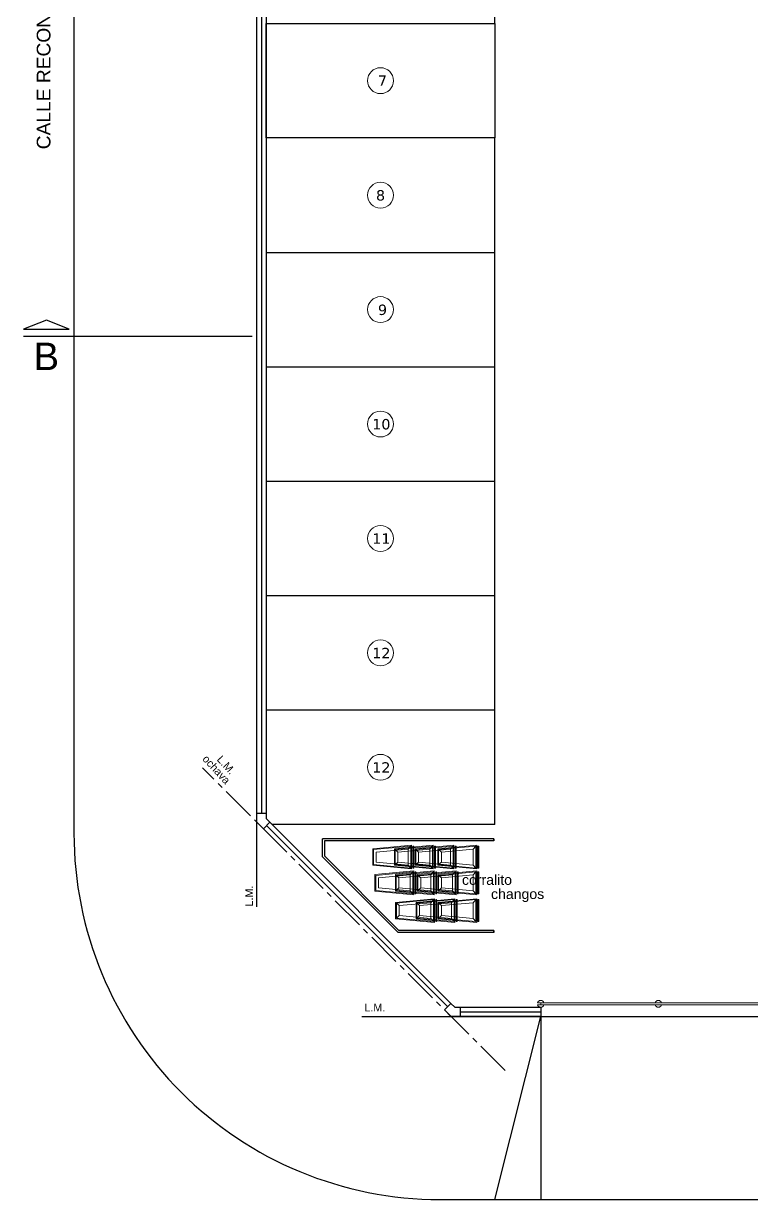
# Model space of a CAD drawing. Header units: inches. Extents: x -309 to 190, y -1585 to -1350.
# Drawn here: x -273.83 to -257.93, y -1583.41 to -1557.71 of the extents above; entities that cross this region are included whole.
import ezdxf
from ezdxf.enums import TextEntityAlignment as Align
from ezdxf.lldxf.tags import DXFTag

# ---------------------------------------------------------------- set-up
doc = ezdxf.new("R2010")
doc.units = ezdxf.units.IN
doc.header["$MEASUREMENT"] = 0
doc.linetypes.add('CENTER2', pattern=[1.125, 0.75, -0.125, 0.125, -0.125])
doc.linetypes.add('HIDDEN', pattern=[0.375, 0.25, -0.125])
for name, color, linetype in [('008', 9, 'CONTINUOUS'), ('02', 9, 'CONTINUOUS'), ('CARPI', 9, 'CONTINUOUS'), ('CO-SEÑALIZACION', 9, 'CONTINUOUS'), ('lm', 9, 'HIDDEN'), ('REVOQUE', 9, 'CONTINUOUS'), ('TEXT-MUROS', 9, 'CONTINUOUS'), ('TEXTOS', 9, 'CONTINUOUS'), ('TEXTVENT', 9, 'CONTINUOUS')]:
    doc.layers.add(name, color=color, linetype=linetype)
doc.layers.add('None', color=9, linetype='CONTINUOUS', lineweight=5)
doc.styles.add('ARIAL', font='arial.ttf', dxfattribs={"height": 0.225})
doc.styles.add('Helvetica (bold)', font='arial.ttf')
doc.styles.get("Standard").update_dxf_attribs({"font": 'arial.ttf'})
tags = doc.linetypes.add('HIDDEN2', pattern=[0.1875, 0.125, -0.0625]).pattern_tags.tags
tags[6:7] = [DXFTag(74, 4), DXFTag(75, 0), DXFTag(340, '0'), DXFTag(46, 1.0), DXFTag(50, 0.0), DXFTag(44, 0.0), DXFTag(45, 0.0)]
tags[4:5] = [DXFTag(74, 4), DXFTag(75, 0), DXFTag(340, '0'), DXFTag(46, 1.0), DXFTag(50, 0.0), DXFTag(44, 0.0), DXFTag(45, 0.0)]

msp = doc.modelspace()

# ---------------------------------------------------------------- linework, layer by layer
at = {"layer": '008'}
for p, q in [((-263.532, -1557.714), (-263.532, -1540.214)), ((-263.532, -1557.714), (-263.532, -1540.214)), ((-268.532, -1557.714), (-263.532, -1557.714)), ((-268.532, -1557.714), (-263.532, -1557.714)), ((-263.532, -1572.714), (-263.532, -1560.214)), ((-263.532, -1575.214), (-263.532, -1560.214)), ((-268.532, -1562.714), (-263.532, -1562.714)), ((-268.532, -1562.714), (-263.532, -1562.714)), ((-268.532, -1562.714), (-263.532, -1562.714)), ((-268.532, -1562.714), (-263.532, -1562.714)), ((-268.532, -1565.214), (-263.532, -1565.214)), ((-268.532, -1565.214), (-263.532, -1565.214)), ((-268.532, -1567.714), (-263.532, -1567.714)), ((-268.532, -1567.714), (-263.532, -1567.714)), ((-268.532, -1570.214), (-263.532, -1570.214)), ((-268.532, -1570.214), (-263.532, -1570.214)), ((-263.532, -1572.714), (-268.532, -1572.714)), ((-263.532, -1572.714), (-268.532, -1572.714)), ((-263.532, -1575.214), (-268.403, -1575.214)), ((-263.553, -1575.525), (-267.303, -1575.525)), ((-263.553, -1575.575), (-263.553, -1575.525)), ((-263.553, -1575.525), (-263.553, -1575.575)), ((-263.553, -1575.575), (-267.253, -1575.575)), ((-267.303, -1575.922), (-265.648, -1577.578)), ((-267.253, -1575.903), (-265.629, -1577.528)), ((-263.553, -1577.578), (-265.648, -1577.578)), ((-263.553, -1577.528), (-265.629, -1577.528)), ((-263.553, -1577.578), (-263.553, -1577.528)), ((-263.553, -1577.528), (-263.553, -1577.578))]:
    msp.add_line(p, q, dxfattribs=at)
at = {"layer": '008', "linetype": 'HIDDEN2', "lineweight": 0, "ltscale": 0.5}
for p, q in [((-265.711, -1575.762), (-265.651, -1575.817)), ((-265.711, -1575.762), (-265.651, -1575.817)), ((-265.711, -1576.09), (-265.651, -1576.035)), ((-265.711, -1576.09), (-265.651, -1576.035)), ((-265.214, -1576.327), (-265.154, -1576.381)), ((-265.214, -1576.327), (-265.154, -1576.381)), ((-265.214, -1576.654), (-265.154, -1576.599)), ((-265.214, -1576.654), (-265.154, -1576.599)), ((-264.763, -1576.933), (-264.703, -1576.988)), ((-264.763, -1576.933), (-264.703, -1576.988)), ((-264.763, -1577.261), (-264.703, -1577.206)), ((-264.763, -1577.261), (-264.703, -1577.206))]:
    msp.add_line(p, q, dxfattribs=at)
at = {"layer": '008', "linetype": 'HIDDEN2', "lineweight": 0, "ltscale": 8}
for p, q in [((-265.431, -1575.752), (-265.371, -1575.686)), ((-265.431, -1575.752), (-265.371, -1575.686)), ((-265.26, -1575.762), (-265.2, -1575.817)), ((-265.26, -1575.762), (-265.2, -1575.817)), ((-264.957, -1575.752), (-264.897, -1575.686)), ((-264.957, -1575.752), (-264.897, -1575.686)), ((-264.763, -1575.762), (-264.703, -1575.817)), ((-264.763, -1575.762), (-264.703, -1575.817)), ((-264.506, -1575.752), (-264.446, -1575.686)), ((-264.506, -1575.752), (-264.446, -1575.686)), ((-264.009, -1575.752), (-263.949, -1575.686)), ((-264.009, -1575.752), (-263.949, -1575.686)), ((-265.26, -1576.09), (-265.2, -1576.035)), ((-265.26, -1576.09), (-265.2, -1576.035)), ((-264.763, -1576.09), (-264.703, -1576.035)), ((-264.763, -1576.09), (-264.703, -1576.035)), ((-265.689, -1576.327), (-265.629, -1576.381)), ((-265.689, -1576.327), (-265.629, -1576.381)), ((-265.431, -1576.1), (-265.371, -1576.166)), ((-265.431, -1576.1), (-265.371, -1576.166)), ((-264.957, -1576.1), (-264.897, -1576.166)), ((-264.957, -1576.1), (-264.897, -1576.166)), ((-264.935, -1576.316), (-264.875, -1576.25)), ((-264.935, -1576.316), (-264.875, -1576.25)), ((-264.763, -1576.327), (-264.703, -1576.381)), ((-264.763, -1576.327), (-264.703, -1576.381)), ((-264.506, -1576.1), (-264.446, -1576.166)), ((-264.506, -1576.1), (-264.446, -1576.166)), ((-264.46, -1576.316), (-264.4, -1576.25)), ((-264.46, -1576.316), (-264.4, -1576.25)), ((-264.009, -1576.1), (-263.949, -1576.166)), ((-264.009, -1576.1), (-263.949, -1576.166)), ((-264.009, -1576.316), (-263.949, -1576.25)), ((-264.009, -1576.316), (-263.949, -1576.25)), ((-265.689, -1576.654), (-265.629, -1576.599)), ((-265.689, -1576.654), (-265.629, -1576.599)), ((-264.935, -1576.665), (-264.875, -1576.731)), ((-264.935, -1576.665), (-264.875, -1576.731)), ((-264.763, -1576.654), (-264.703, -1576.599)), ((-264.763, -1576.654), (-264.703, -1576.599)), ((-264.46, -1576.665), (-264.4, -1576.731)), ((-264.46, -1576.665), (-264.4, -1576.731)), ((-264.009, -1576.665), (-263.949, -1576.731)), ((-264.009, -1576.665), (-263.949, -1576.731)), ((-265.238, -1576.933), (-265.178, -1576.988)), ((-265.238, -1576.933), (-265.178, -1576.988)), ((-264.484, -1576.923), (-264.424, -1576.857)), ((-264.484, -1576.923), (-264.424, -1576.857)), ((-264.009, -1576.923), (-263.949, -1576.857)), ((-264.009, -1576.923), (-263.949, -1576.857)), ((-265.238, -1577.261), (-265.178, -1577.206)), ((-265.238, -1577.261), (-265.178, -1577.206)), ((-264.484, -1577.271), (-264.424, -1577.337)), ((-264.484, -1577.271), (-264.424, -1577.337)), ((-264.009, -1577.271), (-263.949, -1577.337)), ((-264.009, -1577.271), (-263.949, -1577.337))]:
    msp.add_line(p, q, dxfattribs=at)
at = {"layer": '008', "linetype": 'Continuous', "lineweight": 0}
for p, q in [((-265.383, -1576.316), (-265.323, -1576.25)), ((-265.383, -1576.316), (-265.323, -1576.25)), ((-265.383, -1576.665), (-265.323, -1576.731)), ((-265.383, -1576.665), (-265.323, -1576.731)), ((-265.686, -1576.933), (-265.626, -1576.988)), ((-265.686, -1576.933), (-265.626, -1576.988)), ((-264.932, -1576.923), (-264.872, -1576.857)), ((-264.932, -1576.923), (-264.872, -1576.857)), ((-265.686, -1577.261), (-265.626, -1577.206)), ((-265.686, -1577.261), (-265.626, -1577.206)), ((-264.932, -1577.271), (-264.872, -1577.337)), ((-264.932, -1577.271), (-264.872, -1577.337))]:
    msp.add_line(p, q, dxfattribs=at)
at = {"layer": '008'}
msp.add_lwpolyline([(-263.532, -1560.214), (-268.532, -1560.214), (-268.532, -1557.714), (-263.532, -1557.714)], close=True, dxfattribs=at)
for points in [[(-267.303, -1575.922), (-267.303, -1575.525)], [(-267.253, -1575.575), (-267.253, -1575.903)]]:
    msp.add_lwpolyline(points, dxfattribs=at)
at = {"layer": '008', "linetype": 'HIDDEN2', "lineweight": 0, "ltscale": 8}
for points in [[(-266.203, -1575.746), (-266.203, -1576.106), (-265.353, -1576.186), (-265.353, -1575.666), (-266.203, -1575.746)], [(-266.203, -1575.746), (-266.203, -1576.106), (-265.353, -1576.186), (-265.353, -1575.666), (-266.203, -1575.746)], [(-265.729, -1575.746), (-265.729, -1576.106), (-264.879, -1576.186), (-264.879, -1575.666), (-265.729, -1575.746)], [(-265.729, -1575.746), (-265.729, -1576.106), (-264.879, -1576.186), (-264.879, -1575.666), (-265.729, -1575.746)], [(-265.278, -1575.746), (-265.278, -1576.106), (-264.428, -1576.186), (-264.428, -1575.666), (-265.278, -1575.746)], [(-265.278, -1575.746), (-265.278, -1576.106), (-264.428, -1576.186), (-264.428, -1575.666), (-265.278, -1575.746)], [(-264.781, -1575.746), (-264.781, -1576.106), (-263.931, -1576.186), (-263.931, -1575.666), (-264.781, -1575.746)], [(-264.781, -1575.746), (-264.781, -1576.106), (-263.931, -1576.186), (-263.931, -1575.666), (-264.781, -1575.746)], [(-265.707, -1576.31), (-265.707, -1576.67), (-264.857, -1576.75), (-264.857, -1576.23), (-265.707, -1576.31)], [(-265.707, -1576.31), (-265.707, -1576.67), (-264.857, -1576.75), (-264.857, -1576.23), (-265.707, -1576.31)], [(-265.232, -1576.31), (-265.232, -1576.67), (-264.382, -1576.75), (-264.382, -1576.23), (-265.232, -1576.31)], [(-265.232, -1576.31), (-265.232, -1576.67), (-264.382, -1576.75), (-264.382, -1576.23), (-265.232, -1576.31)], [(-264.781, -1576.31), (-264.781, -1576.67), (-263.931, -1576.75), (-263.931, -1576.23), (-264.781, -1576.31)], [(-264.781, -1576.31), (-264.781, -1576.67), (-263.931, -1576.75), (-263.931, -1576.23), (-264.781, -1576.31)], [(-265.256, -1576.917), (-265.256, -1577.277), (-264.406, -1577.357), (-264.406, -1576.837), (-265.256, -1576.917)], [(-265.256, -1576.917), (-265.256, -1577.277), (-264.406, -1577.357), (-264.406, -1576.837), (-265.256, -1576.917)], [(-264.781, -1576.917), (-264.781, -1577.277), (-263.931, -1577.357), (-263.931, -1576.837), (-264.781, -1576.917)], [(-264.781, -1576.917), (-264.781, -1577.277), (-263.931, -1577.357), (-263.931, -1576.837), (-264.781, -1576.917)]]:
    msp.add_lwpolyline(points, dxfattribs=at)
for points in [[(-266.185, -1575.762), (-266.185, -1576.09), (-265.371, -1576.166), (-265.371, -1575.686)], [(-266.185, -1575.762), (-266.185, -1576.09), (-265.371, -1576.166), (-265.371, -1575.686)], [(-266.125, -1575.817), (-266.125, -1576.035), (-265.431, -1576.1), (-265.431, -1575.752)], [(-266.125, -1575.817), (-266.125, -1576.035), (-265.431, -1576.1), (-265.431, -1575.752)], [(-265.711, -1575.762), (-265.711, -1576.09), (-264.897, -1576.166), (-264.897, -1575.686)], [(-265.711, -1575.762), (-265.711, -1576.09), (-264.897, -1576.166), (-264.897, -1575.686)], [(-265.651, -1575.817), (-265.651, -1576.035), (-264.957, -1576.1), (-264.957, -1575.752)], [(-265.651, -1575.817), (-265.651, -1576.035), (-264.957, -1576.1), (-264.957, -1575.752)], [(-265.323, -1576.166), (-265.305, -1576.166), (-265.305, -1575.686), (-265.323, -1575.686)], [(-265.323, -1576.166), (-265.305, -1576.166), (-265.305, -1575.686), (-265.323, -1575.686)], [(-265.26, -1575.762), (-265.26, -1576.09), (-264.446, -1576.166), (-264.446, -1575.686)], [(-265.26, -1575.762), (-265.26, -1576.09), (-264.446, -1576.166), (-264.446, -1575.686)], [(-265.2, -1575.817), (-265.2, -1576.035), (-264.506, -1576.1), (-264.506, -1575.752)], [(-265.2, -1575.817), (-265.2, -1576.035), (-264.506, -1576.1), (-264.506, -1575.752)], [(-264.849, -1576.166), (-264.831, -1576.166), (-264.831, -1575.686), (-264.849, -1575.686)], [(-264.849, -1576.166), (-264.831, -1576.166), (-264.831, -1575.686), (-264.849, -1575.686)], [(-264.763, -1575.762), (-264.763, -1576.09), (-263.949, -1576.166), (-263.949, -1575.686)], [(-264.763, -1575.762), (-264.763, -1576.09), (-263.949, -1576.166), (-263.949, -1575.686)], [(-264.703, -1575.817), (-264.703, -1576.035), (-264.009, -1576.1), (-264.009, -1575.752)], [(-264.703, -1575.817), (-264.703, -1576.035), (-264.009, -1576.1), (-264.009, -1575.752)], [(-264.398, -1576.166), (-264.38, -1576.166), (-264.38, -1575.686), (-264.398, -1575.686)], [(-264.398, -1576.166), (-264.38, -1576.166), (-264.38, -1575.686), (-264.398, -1575.686)], [(-263.902, -1576.166), (-263.884, -1576.166), (-263.884, -1575.686), (-263.902, -1575.686)], [(-263.902, -1576.166), (-263.884, -1576.166), (-263.884, -1575.686), (-263.902, -1575.686)], [(-265.689, -1576.327), (-265.689, -1576.654), (-264.875, -1576.731), (-264.875, -1576.25)], [(-265.689, -1576.327), (-265.689, -1576.654), (-264.875, -1576.731), (-264.875, -1576.25)], [(-265.629, -1576.381), (-265.629, -1576.599), (-264.935, -1576.665), (-264.935, -1576.316)], [(-265.629, -1576.381), (-265.629, -1576.599), (-264.935, -1576.665), (-264.935, -1576.316)], [(-265.214, -1576.327), (-265.214, -1576.654), (-264.4, -1576.731), (-264.4, -1576.25)], [(-265.214, -1576.327), (-265.214, -1576.654), (-264.4, -1576.731), (-264.4, -1576.25)], [(-265.154, -1576.381), (-265.154, -1576.599), (-264.46, -1576.665), (-264.46, -1576.316)], [(-265.154, -1576.381), (-265.154, -1576.599), (-264.46, -1576.665), (-264.46, -1576.316)], [(-264.827, -1576.731), (-264.809, -1576.731), (-264.809, -1576.25), (-264.827, -1576.25)], [(-264.827, -1576.731), (-264.809, -1576.731), (-264.809, -1576.25), (-264.827, -1576.25)], [(-264.763, -1576.327), (-264.763, -1576.654), (-263.949, -1576.731), (-263.949, -1576.25)], [(-264.763, -1576.327), (-264.763, -1576.654), (-263.949, -1576.731), (-263.949, -1576.25)], [(-264.703, -1576.381), (-264.703, -1576.599), (-264.009, -1576.665), (-264.009, -1576.316)], [(-264.703, -1576.381), (-264.703, -1576.599), (-264.009, -1576.665), (-264.009, -1576.316)], [(-264.352, -1576.731), (-264.334, -1576.731), (-264.334, -1576.25), (-264.352, -1576.25)], [(-264.352, -1576.731), (-264.334, -1576.731), (-264.334, -1576.25), (-264.352, -1576.25)], [(-263.902, -1576.731), (-263.884, -1576.731), (-263.884, -1576.25), (-263.902, -1576.25)], [(-263.902, -1576.731), (-263.884, -1576.731), (-263.884, -1576.25), (-263.902, -1576.25)], [(-265.238, -1576.933), (-265.238, -1577.261), (-264.424, -1577.337), (-264.424, -1576.857)], [(-265.238, -1576.933), (-265.238, -1577.261), (-264.424, -1577.337), (-264.424, -1576.857)], [(-265.178, -1576.988), (-265.178, -1577.206), (-264.484, -1577.271), (-264.484, -1576.923)], [(-265.178, -1576.988), (-265.178, -1577.206), (-264.484, -1577.271), (-264.484, -1576.923)], [(-264.763, -1576.933), (-264.763, -1577.261), (-263.949, -1577.337), (-263.949, -1576.857)], [(-264.763, -1576.933), (-264.763, -1577.261), (-263.949, -1577.337), (-263.949, -1576.857)], [(-264.703, -1576.988), (-264.703, -1577.206), (-264.009, -1577.271), (-264.009, -1576.923)], [(-264.703, -1576.988), (-264.703, -1577.206), (-264.009, -1577.271), (-264.009, -1576.923)], [(-264.376, -1577.337), (-264.358, -1577.337), (-264.358, -1576.857), (-264.376, -1576.857)], [(-264.376, -1577.337), (-264.358, -1577.337), (-264.358, -1576.857), (-264.376, -1576.857)], [(-263.902, -1577.337), (-263.884, -1577.337), (-263.884, -1576.857), (-263.902, -1576.857)], [(-263.902, -1577.337), (-263.884, -1577.337), (-263.884, -1576.857), (-263.902, -1576.857)]]:
    msp.add_lwpolyline(points, close=True, dxfattribs=at)
at = {"layer": '008', "linetype": 'Continuous', "lineweight": 0}
for points in [[(-266.155, -1576.31), (-266.155, -1576.67), (-265.305, -1576.75), (-265.305, -1576.23), (-266.155, -1576.31)], [(-266.155, -1576.31), (-266.155, -1576.67), (-265.305, -1576.75), (-265.305, -1576.23), (-266.155, -1576.31)], [(-265.704, -1576.917), (-265.704, -1577.277), (-264.854, -1577.357), (-264.854, -1576.837), (-265.704, -1576.917)], [(-265.704, -1576.917), (-265.704, -1577.277), (-264.854, -1577.357), (-264.854, -1576.837), (-265.704, -1576.917)]]:
    msp.add_lwpolyline(points, dxfattribs=at)
for points in [[(-266.137, -1576.327), (-266.137, -1576.654), (-265.323, -1576.731), (-265.323, -1576.25)], [(-266.137, -1576.327), (-266.137, -1576.654), (-265.323, -1576.731), (-265.323, -1576.25)], [(-266.077, -1576.381), (-266.077, -1576.599), (-265.383, -1576.665), (-265.383, -1576.316)], [(-266.077, -1576.381), (-266.077, -1576.599), (-265.383, -1576.665), (-265.383, -1576.316)], [(-265.275, -1576.731), (-265.257, -1576.731), (-265.257, -1576.25), (-265.275, -1576.25)], [(-265.275, -1576.731), (-265.257, -1576.731), (-265.257, -1576.25), (-265.275, -1576.25)], [(-265.686, -1576.933), (-265.686, -1577.261), (-264.872, -1577.337), (-264.872, -1576.857)], [(-265.686, -1576.933), (-265.686, -1577.261), (-264.872, -1577.337), (-264.872, -1576.857)], [(-265.626, -1576.988), (-265.626, -1577.206), (-264.932, -1577.271), (-264.932, -1576.923)], [(-265.626, -1576.988), (-265.626, -1577.206), (-264.932, -1577.271), (-264.932, -1576.923)], [(-264.825, -1577.337), (-264.807, -1577.337), (-264.807, -1576.857), (-264.825, -1576.857)], [(-264.825, -1577.337), (-264.807, -1577.337), (-264.807, -1576.857), (-264.825, -1576.857)]]:
    msp.add_lwpolyline(points, close=True, dxfattribs=at)
at = {"layer": '008', "lineweight": 0}
for centre in [(-266.032, -1558.963), (-266.032, -1561.465), (-266.032, -1563.965), (-266.032, -1566.465), (-266.032, -1568.965), (-266.032, -1571.465), (-266.032, -1573.965)]:
    msp.add_circle(centre, 0.283, dxfattribs=at)
at = {"layer": '02'}
for p, q in [((-268.533, -1539.728), (-268.533, -1574.968)), ((-264.492, -1579.125), (-268.533, -1575.084)), ((-264.563, -1579.196), (-268.521, -1575.238)), ((-264.292, -1579.308), (-262.532, -1579.308))]:
    msp.add_line(p, q, dxfattribs=at)
msp.add_lwpolyline([(-264.292, -1579.208), (-262.532, -1579.208), (-262.532, -1579.408), (-264.492, -1579.408)], dxfattribs=at)
at = {"layer": 'CARPI'}
msp.add_lwpolyline([(-272.732, -1575.408, 0.414214), (-264.732, -1583.408), (-172.732, -1583.408, 0.414214), (-164.732, -1575.408), (-164.732, -1550.482, 0.330583), (-171.837, -1540.91), (-202.518, -1531.631, 0.073558), (-204.834, -1531.288), (-264.732, -1531.288, 0.414214), (-272.732, -1539.288)], format="xyb", close=True, dxfattribs=at)
at = {"layer": 'CO-SEÑALIZACION'}
for p, q in [((-263.532, -1583.408), (-262.532, -1579.408)), ((-262.532, -1579.408), (-262.532, -1583.408))]:
    msp.add_line(p, q, dxfattribs=at)
at = {"layer": 'lm', "linetype": 'CENTER2'}
msp.add_line((-263.308, -1580.592), (-269.925, -1573.975), dxfattribs=at)
at = {"layer": 'None', "linetype": 'Continuous', "lineweight": 5}
for p, q in [((-262.461, -1579.108), (-262.603, -1579.108)), ((-262.461, -1579.158), (-262.603, -1579.158))]:
    msp.add_line(p, q, dxfattribs=at)
msp.add_lwpolyline([(-262.532, -1579.108), (-257.39, -1579.108), (-257.39, -1579.158), (-262.532, -1579.158)], close=True, dxfattribs=at)
for centre, start, end in [((-262.532, -1579.133), 19.4712, 160.5288), ((-259.961, -1579.133), 19.4712, 160.5288), ((-262.532, -1579.133), 199.4712, 340.5288), ((-259.961, -1579.133), 199.4712, 340.5288)]:
    msp.add_arc(centre, 0.075, start, end, dxfattribs=at)
at = {"layer": 'REVOQUE'}
msp.add_line((-266.443, -1579.408), (-199.369, -1579.408), dxfattribs=at)
at = {"layer": 'TEXT-MUROS'}
for points in [[(-273.834, -1564.393), (-272.834, -1564.393), (-273.334, -1564.193), (-273.834, -1564.393)], [(-273.834, -1564.543), (-268.834, -1564.543)]]:
    msp.add_lwpolyline(points, dxfattribs=at)
at = {"layer": 'TEXTOS'}
for points in [[(-268.733, -1577.012), (-268.733, -1537.111)], [(-268.633, -1539.728), (-268.633, -1574.968)], [(-268.733, -1575.167), (-268.733, -1574.967), (-268.533, -1574.967), (-268.533, -1575.084)], [(-268.533, -1575.084), (-268.45, -1575.167), (-268.592, -1575.308), (-268.733, -1575.167)], [(-264.492, -1579.408), (-264.633, -1579.267), (-264.492, -1579.125), (-264.409, -1579.208)], [(-264.492, -1579.408), (-264.633, -1579.267), (-264.492, -1579.125), (-264.409, -1579.208)], [(-264.409, -1579.208), (-264.292, -1579.208), (-264.292, -1579.408), (-264.492, -1579.408)]]:
    msp.add_lwpolyline(points, dxfattribs=at)

# ---------------------------------------------------------------- texts
at = {"layer": '008', "lineweight": 0, "char_height": 0.22738, "line_spacing_factor": 0.844561, "style": 'Helvetica (bold)'}
for s, insert, attachment_point in [('{\\fVerdana|b0|i0|c0|p34;7}', (-266.088, -1559.074), 7), ('{\\fVerdana|b0|i0|c0|p34;8}', (-266.131, -1561.355), 1), ('{\\fVerdana|b0|i0|c0|p34;9}', (-266.088, -1563.855), 1), ('{\\fVerdana|b0|i0|c0|p34;10}', (-266.212, -1566.355), 1), ('{\\fVerdana|b0|i0|c0|p34;11}', (-266.212, -1568.855), 1), ('{\\fVerdana|b0|i0|c0|p34;12}', (-266.212, -1571.355), 1), ('{\\fVerdana|b0|i0|c0|p34;12}', (-266.212, -1573.855), 1)]:
    msp.add_mtext(s, dxfattribs=dict(at, insert=insert, attachment_point=attachment_point))
at = {"layer": '008', "insert": (-263.617, -1576.314), "char_height": 0.22, "attachment_point": 1, "line_spacing_factor": 0.843168}
msp.add_mtext('\\pi-0.63479;corralito\\P\\pi0;changos', dxfattribs=at)
at = {"layer": '02'}
for s, rotation, p in [('ochava', 312.6343, (-269.936, -1573.793)), ('L.M.', 312.6343, (-269.621, -1573.803)), ('L.M.', 90, (-268.821, -1577.006))]:
    msp.add_text(s, height=0.168, rotation=rotation, dxfattribs=at).set_placement(p)
msp.add_text('L.M.', height=0.168, dxfattribs=at).set_placement((-266.385, -1579.299))
at = {"layer": 'TEXT-MUROS', "style": 'ARIAL'}
msp.add_text('B', height=0.6, dxfattribs=at).set_placement((-273.336, -1565.287), align=Align.CENTER)
at = {"layer": 'TEXTVENT', "insert": (-273.545, -1560.462), "char_height": 0.3, "width": 22.05514, "attachment_point": 1, "rotation": 90, "style": 'ARIAL'}
msp.add_mtext('CALLE RECONQUISTA', dxfattribs=at)

doc.saveas('drawing.dxf')
